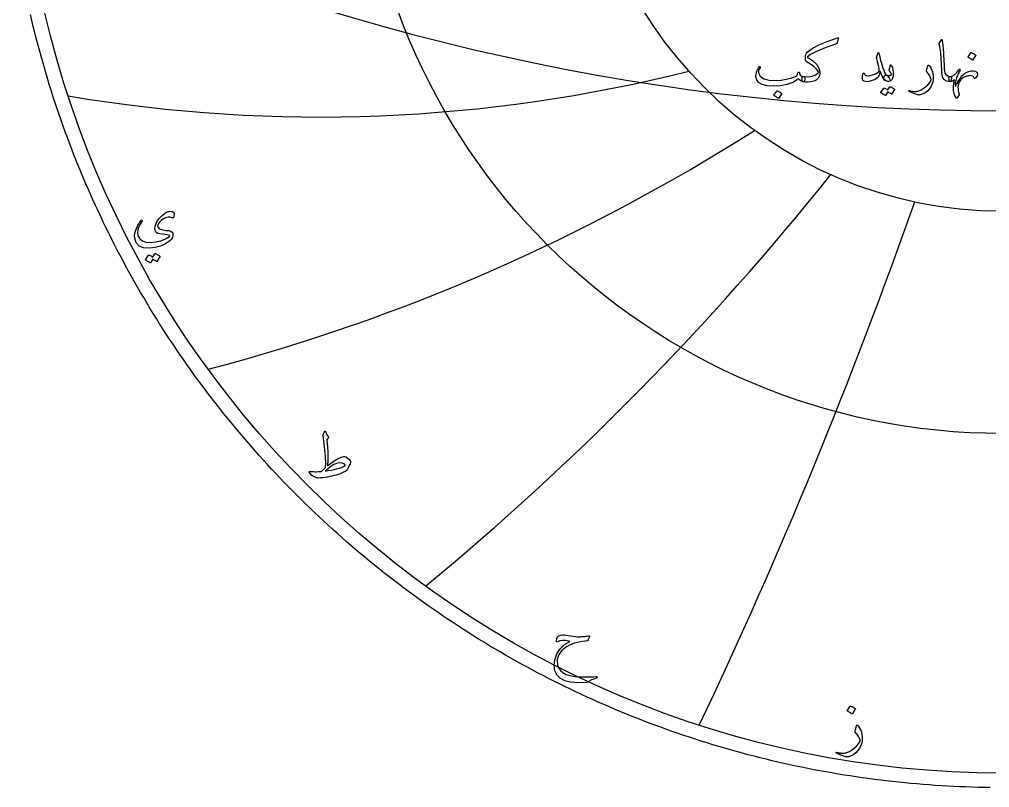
# Model space of a CAD drawing. Header units: millimetres. Extents: x -80 to 80, y -80 to 82.
# Drawn here: x -79.2 to -1, y -80.4 to -18.5 of the extents above; entities that cross this region are included whole.
import ezdxf

# ---------------------------------------------------------------- set-up
doc = ezdxf.new("R2010")
doc.units = ezdxf.units.MM
for name, color, linetype in [('CUT_OUTER', 1, 'Continuous'), ('ENGRAVE', 7, 'Continuous'), ('ENGRAVE_FINE', 8, 'Continuous'), ('TEXT', 5, 'Continuous')]:
    doc.layers.add(name, color=color, linetype=linetype)

msp = doc.modelspace()

# ---------------------------------------------------------------- linework, layer by layer
at = {"layer": 'CUT_OUTER'}
msp.add_lwpolyline([(-0.9863, -80.3639), (-1.4793, -80.3564), (-1.9724, -80.3458), (-2.4653, -80.3322), (-2.9582, -80.3155), (-3.4509, -80.2959), (-3.9436, -80.2732), (-4.436, -80.2475), (-4.9283, -80.2188), (-5.4205, -80.187), (-5.9124, -80.1522), (-6.4041, -80.1144), (-6.8955, -80.0736), (-7.3867, -80.0298), (-7.8776, -79.983), (-8.3683, -79.9332), (-8.8586, -79.8803), (-9.3485, -79.8244), (-9.8381, -79.7656), (-10.3274, -79.7037), (-10.8163, -79.6388), (-11.3047, -79.571), (-11.7927, -79.5001), (-12.2803, -79.4263), (-12.7674, -79.3494), (-13.2541, -79.2696), (-13.7402, -79.1868), (-14.2258, -79.101), (-14.7109, -79.0122), (-15.1954, -78.9204), (-15.6794, -78.8257), (-16.1628, -78.728), (-16.6455, -78.6274), (-17.1277, -78.5238), (-17.6092, -78.4172), (-18.09, -78.3077), (-18.5701, -78.1952), (-19.0496, -78.0798), (-19.5283, -77.9614), (-20.0063, -77.8401), (-20.4836, -77.7159), (-20.96, -77.5888), (-21.4357, -77.4587), (-21.9106, -77.3257), (-22.3846, -77.1898), (-22.8578, -77.051), (-23.3302, -76.9093), (-23.8016, -76.7647), (-24.2722, -76.6172), (-24.7419, -76.4668), (-25.2106, -76.3136), (-25.6784, -76.1575), (-26.1452, -75.9985), (-26.611, -75.8366), (-27.0758, -75.6719), (-27.5396, -75.5043), (-28.0024, -75.3339), (-28.4641, -75.1607), (-28.9248, -74.9846), (-29.3843, -74.8057), (-29.8428, -74.624), (-30.3001, -74.4395), (-30.7563, -74.2522), (-31.2113, -74.0621), (-31.6651, -73.8692), (-32.1178, -73.6735), (-32.5692, -73.475), (-33.0195, -73.2738), (-33.4684, -73.0698), (-33.9162, -72.8631), (-34.3626, -72.6536), (-34.8078, -72.4414), (-35.2516, -72.2265), (-35.6941, -72.0088), (-36.1353, -71.7884), (-36.5751, -71.5654), (-37.0135, -71.3396), (-37.4505, -71.1111), (-37.8862, -70.88), (-38.3204, -70.6462), (-38.7531, -70.4098), (-39.1844, -70.1706), (-39.6142, -69.9289), (-40.0426, -69.6845), (-40.4694, -69.4375), (-40.8947, -69.1879), (-41.3184, -68.9356), (-41.7406, -68.6808), (-42.1613, -68.4234), (-42.5803, -68.1634), (-42.9978, -67.9009), (-43.4136, -67.6358), (-43.8278, -67.3681), (-44.2403, -67.0979), (-44.6512, -66.8252), (-45.0604, -66.55), (-45.4679, -66.2722), (-45.8736, -65.992), (-46.2777, -65.7093), (-46.68, -65.4241), (-47.0806, -65.1364), (-47.4794, -64.8463), (-47.8764, -64.5538), (-48.2715, -64.2588), (-48.6649, -63.9614), (-49.0565, -63.6616), (-49.4462, -63.3594), (-49.834, -63.0548), (-50.22, -62.7479), (-50.604, -62.4385), (-50.9862, -62.1269), (-51.3664, -61.8128), (-51.7447, -61.4965), (-52.1211, -61.1778), (-52.4955, -60.8569), (-52.8679, -60.5336), (-53.2384, -60.2081), (-53.6068, -59.8803), (-53.9732, -59.5502), (-54.3376, -59.2179), (-54.6999, -58.8834), (-55.0602, -58.5467), (-55.4184, -58.2077), (-55.7745, -57.8666), (-56.1285, -57.5233), (-56.4804, -57.1778), (-56.8302, -56.8302), (-57.1778, -56.4804), (-57.5233, -56.1285), (-57.8666, -55.7745), (-58.2077, -55.4184), (-58.5467, -55.0602), (-58.8834, -54.6999), (-59.2179, -54.3376), (-59.5502, -53.9732), (-59.8803, -53.6068), (-60.2081, -53.2384), (-60.5336, -52.8679), (-60.8569, -52.4955), (-61.1778, -52.1211), (-61.4965, -51.7447), (-61.8128, -51.3664), (-62.1269, -50.9862), (-62.4385, -50.604), (-62.7479, -50.22), (-63.0548, -49.834), (-63.3594, -49.4462), (-63.6616, -49.0565), (-63.9614, -48.6649), (-64.2588, -48.2715), (-64.5538, -47.8764), (-64.8463, -47.4794), (-65.1364, -47.0806), (-65.4241, -46.68), (-65.7093, -46.2777), (-65.992, -45.8736), (-66.2722, -45.4679), (-66.55, -45.0604), (-66.8252, -44.6512), (-67.0979, -44.2403), (-67.3681, -43.8278), (-67.6358, -43.4136), (-67.9009, -42.9978), (-68.1634, -42.5803), (-68.4234, -42.1613), (-68.6808, -41.7406), (-68.9356, -41.3184), (-69.1879, -40.8947), (-69.4375, -40.4694), (-69.6845, -40.0426), (-69.9289, -39.6142), (-70.1706, -39.1844), (-70.4098, -38.7531), (-70.6462, -38.3204), (-70.88, -37.8862), (-71.1111, -37.4505), (-71.3396, -37.0135), (-71.5654, -36.5751), (-71.7884, -36.1353), (-72.0088, -35.6941), (-72.2265, -35.2516), (-72.4414, -34.8078), (-72.6536, -34.3626), (-72.8631, -33.9162), (-73.0698, -33.4684), (-73.2738, -33.0195), (-73.475, -32.5692), (-73.6735, -32.1178), (-73.8692, -31.6651), (-74.0621, -31.2113), (-74.2522, -30.7563), (-74.4395, -30.3001), (-74.624, -29.8428), (-74.8057, -29.3843), (-74.9846, -28.9248), (-75.1607, -28.4641), (-75.3339, -28.0024), (-75.5043, -27.5396), (-75.6719, -27.0758), (-75.8366, -26.611), (-75.9985, -26.1452), (-76.1575, -25.6784), (-76.3136, -25.2106), (-76.4668, -24.7419), (-76.6172, -24.2722), (-76.7647, -23.8016), (-76.9093, -23.3302), (-77.051, -22.8578), (-77.1898, -22.3846), (-77.3257, -21.9106), (-77.4587, -21.4357), (-77.5888, -20.96), (-77.7159, -20.4836), (-77.8401, -20.0063), (-77.9614, -19.5283), (-78.0798, -19.0496), (-78.1952, -18.5701), (-78.3077, -18.09)], dxfattribs=at)
at = {"layer": 'ENGRAVE'}
for radius in [79.2, 51.8435, 33.9362]:
    msp.add_circle((0, 0), radius, dxfattribs=at)
for centre, radius, start, end in [((-55.0339, 95.3215), 121.6662, 260.427646, 284.158999), ((-103.4481, 103.4481), 155.212, 284.726576, 302.525091), ((-189.6218, 109.4782), 225.0103, 309.506656, 321.372332), ((-422.4244, 113.1883), 440.3882, 334.653517, 340.586355)]:
    msp.add_arc(centre, radius, start, end, dxfattribs=at)
at = {"layer": 'ENGRAVE_FINE'}
msp.add_arc((0, 160.5223), 186.3705, 245.003172, 294.996828, dxfattribs=at)
at = {"layer": 'TEXT'}
for points in [[(-16.0305, -23.0777), (-15.669, -23.0994), (-15.3479, -23.052), (-15.0671, -22.9355), (-14.8268, -22.7499), (-14.8209, -22.7425), (-14.8174, -22.7346), (-14.8163, -22.7262), (-14.8174, -22.7171), (-14.9875, -22.4925), (-15.2074, -22.2827), (-15.477, -22.0874), (-15.7964, -21.9068), (-15.8315, -21.8728), (-15.8572, -21.8131), (-15.8736, -21.7276), (-15.8807, -21.6164), (-15.8772, -21.4539), (-15.8526, -21.3178), (-15.8069, -21.208), (-15.7401, -21.1246), (-15.337, -20.828), (-14.7975, -20.5379), (-14.1216, -20.2542), (-13.3092, -19.977), (-13.3001, -19.9729), (-13.2917, -19.97), (-13.2838, -19.9682), (-13.2764, -19.9676), (-13.2697, -19.9676), (-13.2636, -19.9676), (-13.258, -19.9676), (-13.253, -19.9676), (-13.2407, -19.9694), (-13.2319, -19.9747), (-13.2267, -19.9835), (-13.2249, -19.9958), (-13.2251, -19.9982), (-13.2255, -20.001), (-13.2262, -20.0041), (-13.2273, -20.0075), (-13.2286, -20.0114), (-13.2302, -20.0162), (-13.2321, -20.022), (-13.2343, -20.0285), (-13.3233, -20.3611), (-13.3344, -20.3907), (-13.349, -20.4138), (-13.3672, -20.4305), (-13.3888, -20.4407), (-14.2902, -20.7765), (-14.9802, -21.0625), (-15.4588, -21.2987), (-15.7261, -21.4852), (-15.7325, -21.4943), (-15.7331, -21.5028), (-15.7279, -21.5107), (-15.7167, -21.518), (-15.2841, -21.8128), (-14.9743, -22.107), (-14.7876, -22.4006), (-14.7237, -22.6937), (-14.7322, -22.8506), (-14.7577, -22.9887), (-14.8002, -23.1082), (-14.8596, -23.2089), (-14.9357, -23.2979), (-15.0188, -23.3681), (-15.109, -23.4197), (-15.2062, -23.4524), (-15.4445, -23.5013), (-15.6675, -23.5262), (-15.8754, -23.5271), (-16.068, -23.504), (-16.0955, -23.4914), (-16.1172, -23.4677), (-16.133, -23.4328), (-16.143, -23.3869), (-16.1491, -23.3342), (-16.1535, -23.2885), (-16.1561, -23.2499), (-16.157, -23.2183), (-16.1541, -23.1735), (-16.1453, -23.1375), (-16.1307, -23.1102), (-16.1102, -23.0918), (-16.0947, -23.0821), (-16.0762, -23.0766), (-16.0548, -23.0751), (-16.0305, -23.0777)], [(-4.9298, -20.1269), (-4.9207, -20.1128), (-4.9122, -20.1035), (-4.9043, -20.0988), (-4.897, -20.0988), (-4.8859, -20.1049), (-4.8759, -20.1234), (-4.8671, -20.1541), (-4.8595, -20.1972), (-4.8209, -20.547), (-4.7893, -20.8705), (-4.7647, -21.1676), (-4.7471, -21.4384), (-4.7358, -21.6699), (-4.7254, -21.8775), (-4.7159, -22.061), (-4.7073, -22.2206), (-4.6998, -22.3561), (-4.6938, -22.4677), (-4.6893, -22.5552), (-4.6862, -22.6187), (-4.6446, -22.809), (-4.5527, -22.9489), (-4.4104, -23.0385), (-4.2178, -23.0777), (-4.1643, -23.0918), (-4.13, -23.1246), (-4.1151, -23.1761), (-4.1195, -23.2464), (-4.1414, -23.357), (-4.1651, -23.4361), (-4.1906, -23.4835), (-4.2178, -23.4993), (-4.4889, -23.4636), (-4.6886, -23.3564), (-4.8168, -23.1779), (-4.8736, -22.9279), (-4.8825, -22.8083), (-4.8905, -22.6884), (-4.8977, -22.5682), (-4.904, -22.4478), (-4.9097, -22.327), (-4.9151, -22.206), (-4.9203, -22.0846), (-4.9251, -21.963), (-4.9339, -21.731), (-4.9462, -21.5221), (-4.962, -21.3364), (-4.9813, -21.1737), (-5.0041, -21.0176), (-5.0305, -20.8511), (-5.0603, -20.6745), (-5.0937, -20.4876), (-5.0981, -20.4539), (-5.0972, -20.4232), (-5.0911, -20.3953), (-5.0797, -20.3705)], [(-9.9462, -21.2791), (-9.9193, -21.4019), (-9.89, -21.5268), (-9.8584, -21.6537), (-9.8244, -21.7826), (-9.7881, -21.9142), (-9.7495, -22.049), (-9.7085, -22.1871), (-9.6652, -22.3283), (-9.5776, -22.5824), (-9.4977, -22.7733), (-9.4254, -22.9009), (-9.3607, -22.9653), (-9.3042, -23.0037), (-9.2471, -23.0578), (-9.1895, -23.1278), (-9.1312, -23.2136), (-9.0762, -23.3198), (-9.0609, -23.3998), (-9.0855, -23.4533), (-9.1499, -23.4806), (-9.3581, -23.4595), (-9.5422, -23.3213), (-9.7023, -23.066), (-9.8385, -22.6937), (-9.8414, -22.6875), (-9.8455, -22.6831), (-9.8508, -22.6805), (-9.8572, -22.6796), (-9.8619, -22.6805), (-9.8666, -22.6831), (-9.8713, -22.6875), (-9.8759, -22.6937), (-9.8891, -22.754), (-9.9052, -22.8178), (-9.9242, -22.8851), (-9.9462, -22.956), (-9.9702, -23.023), (-9.9954, -23.0789), (-10.0217, -23.1237), (-10.0492, -23.1574), (-10.1482, -23.2437), (-10.2717, -23.3201), (-10.4199, -23.3866), (-10.5926, -23.4431), (-10.7682, -23.4849), (-10.9204, -23.5028), (-11.0493, -23.4967), (-11.1546, -23.4665), (-11.2448, -23.391), (-11.2858, -23.2581), (-11.2776, -23.0678), (-11.2202, -22.8201), (-11.2147, -22.8119), (-11.2073, -22.8061), (-11.1983, -22.8026), (-11.1874, -22.8014), (-11.1745, -22.8029), (-11.164, -22.8072), (-11.1558, -22.8146), (-11.15, -22.8248), (-11.1277, -22.8766), (-11.1031, -22.9197), (-11.0762, -22.9539), (-11.0469, -22.9794), (-10.9556, -23.0133), (-10.8315, -23.0215), (-10.6745, -23.004), (-10.4848, -22.9606), (-10.2826, -22.8957), (-10.1254, -22.8225), (-10.0132, -22.7411), (-9.9462, -22.6515), (-9.9351, -22.5608), (-9.9532, -22.4056), (-10.0007, -22.186), (-10.0773, -21.9021), (-10.1142, -21.7525), (-10.1359, -21.6316), (-10.1423, -21.5394), (-10.1336, -21.4759), (-10.0446, -21.2229), (-10.0349, -21.1963), (-10.0247, -21.1773), (-10.0138, -21.1658), (-10.0024, -21.162), (-9.9884, -21.1694), (-9.9743, -21.1913), (-9.9603, -21.2279), (-9.9462, -21.2791)], [(-2.5457, -21.1667), (-2.5398, -21.1609), (-2.5316, -21.1574), (-2.5211, -21.1562), (-2.5082, -21.1574), (-2.4172, -21.1942), (-2.3314, -21.2393), (-2.2509, -21.2926), (-2.1757, -21.3541), (-2.1683, -21.3634), (-2.1651, -21.3728), (-2.166, -21.3822), (-2.171, -21.3915), (-2.3911, -21.7475), (-2.3993, -21.756), (-2.4099, -21.7581), (-2.4227, -21.7537), (-2.438, -21.7428), (-2.4511, -21.7335), (-2.4719, -21.7194), (-2.5003, -21.7007), (-2.5363, -21.6773), (-2.5805, -21.6492), (-2.6335, -21.6164), (-2.6953, -21.5789), (-2.7658, -21.5367), (-2.7752, -21.5297), (-2.7799, -21.5227), (-2.7799, -21.5157), (-2.7752, -21.5086)], [(-19.6043, -22.3096), (-19.5877, -22.2914), (-19.5704, -22.2838), (-19.5525, -22.2868), (-19.5341, -22.3002), (-19.52, -22.3178), (-19.5153, -22.3377), (-19.52, -22.3599), (-19.5341, -22.3845), (-19.6055, -22.4952), (-19.6512, -22.5976), (-19.6711, -22.6919), (-19.6652, -22.778), (-19.5186, -23.0608), (-19.2331, -23.2581), (-18.809, -23.3699), (-18.246, -23.3962), (-17.8283, -23.3655), (-17.4275, -23.3014), (-17.0437, -23.2039), (-16.6769, -23.0731), (-16.6122, -23.0347), (-16.5587, -22.9759), (-16.5162, -22.8965), (-16.4849, -22.7967), (-16.4743, -22.7683), (-16.4568, -22.7487), (-16.4322, -22.7379), (-16.4006, -22.7358), (-16.378, -22.7455), (-16.3619, -22.7651), (-16.3523, -22.7947), (-16.3491, -22.8342), (-16.3271, -22.932), (-16.2659, -23.0051), (-16.1655, -23.0537), (-16.0259, -23.0777), (-15.9755, -23.0889), (-15.9416, -23.1176), (-15.924, -23.1638), (-15.9228, -23.2276), (-15.9398, -23.3465), (-15.9626, -23.4314), (-15.9913, -23.4823), (-16.0259, -23.4993), (-16.1286, -23.4858), (-16.2261, -23.4454), (-16.3183, -23.3781), (-16.4053, -23.2838), (-16.4126, -23.28), (-16.4252, -23.2827), (-16.443, -23.2917), (-16.4661, -23.3072), (-16.9029, -23.5532), (-17.3795, -23.7288), (-17.8959, -23.8342), (-18.4521, -23.8693), (-18.9662, -23.8342), (-19.3655, -23.7288), (-19.65, -23.5532), (-19.8198, -23.3072), (-19.8584, -23.17), (-19.8713, -23.0297), (-19.8584, -22.8866), (-19.8198, -22.7405), (-19.7677, -22.6047), (-19.7144, -22.4876), (-19.66, -22.3892), (-19.6043, -22.3096)], [(-9.0001, -22.792), (-9.0276, -22.7461), (-9.0539, -22.7065), (-9.0791, -22.6735), (-9.1031, -22.6468), (-9.1204, -22.624), (-9.13, -22.5976), (-9.1321, -22.5678), (-9.1265, -22.5344), (-9.0282, -22.1784), (-9.0144, -22.1474), (-8.9965, -22.1386), (-8.9746, -22.1521), (-8.9485, -22.1878), (-8.9093, -22.2636), (-8.8759, -22.3553), (-8.8484, -22.4627), (-8.8268, -22.5859), (-8.8142, -22.7042), (-8.8092, -22.8201), (-8.8118, -22.9337), (-8.8221, -23.045), (-8.8388, -23.1418), (-8.8607, -23.2265), (-8.8879, -23.2988), (-8.9204, -23.3588), (-8.9605, -23.4033), (-9.0153, -23.4384), (-9.0847, -23.4642), (-9.1687, -23.4806), (-9.2547, -23.4838), (-9.335, -23.47), (-9.4093, -23.4393), (-9.4778, -23.3916), (-9.5308, -23.331), (-9.5586, -23.2616), (-9.5612, -23.1834), (-9.5387, -23.0965), (-9.5027, -23.0253), (-9.4602, -22.9805), (-9.4114, -22.9621), (-9.356, -22.97), (-9.2284, -23.0007), (-9.1172, -23.004), (-9.0223, -22.9797), (-8.9439, -22.9279), (-8.9421, -22.9141), (-8.9509, -22.8869), (-8.9702, -22.8462), (-9.0001, -22.792)], [(-6.0071, -22.1925), (-6.0044, -22.184), (-6.0012, -22.1773), (-5.9974, -22.1723), (-5.993, -22.1691), (-5.9798, -22.1679), (-5.9637, -22.1738), (-5.9447, -22.1866), (-5.9228, -22.2065), (-5.8373, -22.3081), (-5.7635, -22.4255), (-5.7014, -22.5587), (-5.6511, -22.7077), (-5.6119, -22.8681), (-5.5879, -23.0262), (-5.5791, -23.182), (-5.5855, -23.3354), (-5.6271, -23.5373), (-5.6956, -23.7311), (-5.791, -23.9167), (-5.9134, -24.0941), (-6.0598, -24.2549), (-6.2272, -24.3857), (-6.4157, -24.4867), (-6.6253, -24.5578), (-6.6815, -24.5698), (-6.7377, -24.5731), (-6.794, -24.5675), (-6.8502, -24.5532), (-6.9797, -24.5079), (-7.0967, -24.4659), (-7.201, -24.4271), (-7.2928, -24.3916), (-7.3717, -24.3592), (-7.4374, -24.3301), (-7.4899, -24.3042), (-7.5293, -24.2815), (-7.5375, -24.2745), (-7.5434, -24.2674), (-7.5469, -24.2604), (-7.5481, -24.2534), (-7.5472, -24.2443), (-7.5445, -24.2358), (-7.5402, -24.2279), (-7.534, -24.2206), (-7.5261, -24.215), (-7.5164, -24.2124), (-7.505, -24.2127), (-7.4919, -24.2159), (-7.4116, -24.2374), (-7.3349, -24.2551), (-7.2618, -24.2691), (-7.1921, -24.2792), (-7.1253, -24.2854), (-7.0609, -24.2879), (-6.9989, -24.2866), (-6.9392, -24.2815), (-6.8796, -24.272), (-6.818, -24.2575), (-6.7543, -24.238), (-6.6886, -24.2136), (-6.6208, -24.1839), (-6.551, -24.1486), (-6.4791, -24.1078), (-6.4052, -24.0614), (-6.1976, -23.9121), (-6.0199, -23.7499), (-5.8721, -23.5748), (-5.7541, -23.3869), (-5.7465, -23.3717), (-5.7424, -23.3541), (-5.7418, -23.3342), (-5.7448, -23.3119), (-5.7939, -23.1805), (-5.8712, -23.0344), (-5.9766, -22.8737), (-6.1101, -22.6983), (-6.116, -22.6872), (-6.1195, -22.6773), (-6.1206, -22.6685), (-6.1195, -22.6609)], [(-3.4684, -23.4618), (-3.5199, -23.5725), (-3.5574, -23.689), (-3.5808, -23.8114), (-3.5902, -23.9396), (-3.5861, -24.0731), (-3.5691, -24.2112), (-3.5392, -24.3541), (-3.4965, -24.5016), (-3.4912, -24.5212), (-3.4895, -24.5379), (-3.4912, -24.5517), (-3.4965, -24.5625), (-3.6651, -24.8014), (-3.6806, -24.8187), (-3.6944, -24.8283), (-3.7064, -24.8304), (-3.7167, -24.8248), (-3.8771, -24.5499), (-3.9555, -24.2124), (-3.952, -23.8122), (-3.8665, -23.3494), (-3.9482, -23.415), (-4.034, -23.4618), (-4.1239, -23.4899), (-4.2178, -23.4993), (-4.238, -23.4931), (-4.2565, -23.4747), (-4.2732, -23.444), (-4.2881, -23.4009), (-4.2966, -23.375), (-4.3033, -23.3488), (-4.3083, -23.3223), (-4.3115, -23.2955), (-4.3138, -23.2688), (-4.3162, -23.2423), (-4.3185, -23.2161), (-4.3209, -23.1902), (-4.3179, -23.1427), (-4.2998, -23.1082), (-4.2664, -23.0865), (-4.2178, -23.0777), (-4.0267, -23.035), (-3.8466, -22.9302), (-3.6777, -22.7633), (-3.5199, -22.5344), (-3.4986, -22.5054), (-3.4766, -22.4887), (-3.4541, -22.4844), (-3.4309, -22.4923), (-3.414, -22.5072), (-3.4052, -22.5239), (-3.4046, -22.5423), (-3.4122, -22.5625), (-3.4536, -22.6357), (-3.4936, -22.7101), (-3.5321, -22.7856), (-3.5691, -22.8623), (-3.6047, -22.9402), (-3.6388, -23.0192), (-3.6714, -23.0994), (-3.7026, -23.1808), (-3.7717, -23.4024), (-3.8103, -23.5941), (-3.8185, -23.756), (-3.7963, -23.888), (-3.7942, -23.8921), (-3.7928, -23.8951), (-3.7919, -23.8968), (-3.7916, -23.8974), (-3.7913, -23.8968), (-3.7904, -23.8951), (-3.789, -23.8921), (-3.7869, -23.888), (-3.7584, -23.8209), (-3.7289, -23.7551), (-3.6986, -23.6909), (-3.6675, -23.6281), (-3.6351, -23.5665), (-3.6013, -23.5057), (-3.566, -23.4459), (-3.5293, -23.3869), (-3.5027, -23.3459), (-3.4789, -23.3213), (-3.4582, -23.3131), (-3.4403, -23.3213), (-3.4315, -23.3389), (-3.4333, -23.3681), (-3.4456, -23.4091), (-3.4684, -23.4618)], [(-2.2881, -23.2089), (-2.3487, -23.114), (-2.4274, -23.0496), (-2.5243, -23.0157), (-2.6394, -23.0122), (-2.7046, -23.0205), (-2.7693, -23.0315), (-2.8334, -23.0451), (-2.897, -23.0613), (-2.9599, -23.0808), (-3.0223, -23.1041), (-3.084, -23.1312), (-3.1452, -23.162), (-3.25, -23.2323), (-3.349, -23.3307), (-3.4421, -23.4571), (-3.5293, -23.6117), (-3.5542, -23.6465), (-3.5773, -23.6667), (-3.5987, -23.6723), (-3.6183, -23.6632), (-3.6347, -23.6451), (-3.6417, -23.6234), (-3.6394, -23.5982), (-3.6277, -23.5695), (-3.6098, -23.5318), (-3.5937, -23.4981), (-3.5794, -23.4685), (-3.5668, -23.4431), (-3.5556, -23.4214), (-3.5457, -23.4033), (-3.5369, -23.3886), (-3.5293, -23.3775), (-3.4605, -23.2739), (-3.39, -23.1784), (-3.3176, -23.0912), (-3.2436, -23.0122), (-3.1678, -22.941), (-3.0902, -22.8775), (-3.0109, -22.8216), (-2.9298, -22.7733), (-2.7216, -22.6787), (-2.5281, -22.6293), (-2.3493, -22.6249), (-2.185, -22.6656), (-2.1151, -22.701), (-2.0644, -22.7464), (-2.0331, -22.8017), (-2.0211, -22.867), (-2.0281, -22.956), (-2.0539, -23.0403), (-2.0984, -23.1199), (-2.1616, -23.1948), (-2.2029, -23.2273), (-2.2377, -23.2405), (-2.2661, -23.2344), (-2.2881, -23.2089)], [(-9.0844, -23.9162), (-9.0785, -23.9103), (-9.0703, -23.9068), (-9.0598, -23.9056), (-9.0469, -23.9068), (-9.0008, -23.9241), (-8.9561, -23.9431), (-8.913, -23.9639), (-8.8713, -23.9864), (-8.8307, -24.011), (-8.791, -24.0379), (-8.7523, -24.0672), (-8.7143, -24.0988), (-8.707, -24.1085), (-8.7038, -24.1187), (-8.7047, -24.1296), (-8.7097, -24.141), (-8.9345, -24.497), (-8.9406, -24.5016), (-8.9497, -24.5016), (-8.9617, -24.497), (-8.9766, -24.4876), (-8.9869, -24.4789), (-9.0036, -24.4671), (-9.0267, -24.452), (-9.0563, -24.4337), (-9.0926, -24.4119), (-9.1359, -24.3863), (-9.1862, -24.3569), (-9.2436, -24.3236), (-9.4216, -24.6), (-9.4298, -24.6085), (-9.4403, -24.6105), (-9.4532, -24.6061), (-9.4684, -24.5953), (-9.4816, -24.5859), (-9.5024, -24.5719), (-9.5308, -24.5532), (-9.5668, -24.5297), (-9.611, -24.5016), (-9.664, -24.4688), (-9.7258, -24.4314), (-9.7963, -24.3892), (-9.8036, -24.3822), (-9.8069, -24.3752), (-9.806, -24.3681), (-9.801, -24.3611), (-9.5715, -24.0192), (-9.5656, -24.0133), (-9.5574, -24.0098), (-9.5469, -24.0087), (-9.534, -24.0098), (-9.4948, -24.0226), (-9.4567, -24.0373), (-9.4199, -24.0542), (-9.3841, -24.0731), (-9.3496, -24.0937), (-9.3162, -24.1158), (-9.284, -24.1394), (-9.253, -24.1644)], [(-18.1851, -24.2534), (-18.1793, -24.2475), (-18.1711, -24.244), (-18.1605, -24.2429), (-18.1477, -24.244), (-18.0566, -24.2809), (-17.9708, -24.326), (-17.8903, -24.3793), (-17.8151, -24.4407), (-17.8078, -24.4501), (-17.8046, -24.4595), (-17.8054, -24.4688), (-17.8104, -24.4782), (-18.0306, -24.8342), (-18.0388, -24.8427), (-18.0493, -24.8447), (-18.0622, -24.8403), (-18.0774, -24.8295), (-18.0906, -24.8201), (-18.1114, -24.8061), (-18.1398, -24.7874), (-18.1758, -24.7639), (-18.22, -24.7358), (-18.273, -24.703), (-18.3347, -24.6656), (-18.4053, -24.6234), (-18.4146, -24.6164), (-18.4193, -24.6094), (-18.4193, -24.6023), (-18.4146, -24.5953)], [(-66.8813, -34.4805), (-67.0431, -34.4265), (-67.2235, -34.4243), (-67.4228, -34.474), (-67.6407, -34.5755), (-67.779, -34.6723), (-67.8943, -34.7878), (-67.9864, -34.9221), (-68.0554, -35.0751), (-68.0623, -35.1057), (-68.0629, -35.1375), (-68.0573, -35.1706), (-68.0454, -35.205), (-67.9661, -35.3118), (-67.8331, -35.3923), (-67.6463, -35.4467), (-67.4059, -35.4748), (-67.1686, -35.5001), (-66.9962, -35.546), (-66.8888, -35.6125), (-66.8463, -35.6996), (-66.8416, -35.882), (-66.8776, -36.0443), (-66.9541, -36.1867), (-67.0712, -36.3091), (-67.4431, -36.563), (-67.8393, -36.75), (-68.2599, -36.8703), (-68.7049, -36.9237), (-69.1908, -36.8899), (-69.5542, -36.7438), (-69.7953, -36.4852), (-69.914, -36.1143), (-69.9208, -35.9107), (-69.8915, -35.6896), (-69.8259, -35.451), (-69.7241, -35.195), (-69.6887, -35.1238), (-69.6523, -35.0551), (-69.615, -34.9889), (-69.5767, -34.9252), (-69.5372, -34.8637), (-69.4962, -34.804), (-69.4535, -34.7463), (-69.4093, -34.6904), (-69.3856, -34.6673), (-69.3644, -34.6579), (-69.3456, -34.6623), (-69.3294, -34.6804), (-69.3204, -34.7029), (-69.3182, -34.7254), (-69.3229, -34.7478), (-69.3344, -34.7703), (-69.5399, -35.1013), (-69.6617, -35.3998), (-69.6997, -35.6659), (-69.6542, -35.8994), (-69.5074, -36.1455), (-69.2919, -36.3191), (-69.0078, -36.4203), (-68.6549, -36.449), (-68.2028, -36.4131), (-67.7956, -36.3204), (-67.4334, -36.1708), (-67.1161, -35.9644), (-67.0971, -35.9469), (-67.0899, -35.9294), (-67.0946, -35.9119), (-67.1111, -35.8945), (-67.1783, -35.862), (-67.2947, -35.8345), (-67.4605, -35.812), (-67.6757, -35.7945), (-67.8946, -35.7677), (-68.0616, -35.7171), (-68.1769, -35.6428), (-68.2403, -35.5447), (-68.2696, -35.4295), (-68.2777, -35.3087), (-68.2646, -35.1822), (-68.2303, -35.0501), (-68.1188, -34.7906), (-67.9642, -34.5517), (-67.7666, -34.3335), (-67.5258, -34.1358), (-67.4618, -34.089), (-67.3997, -34.0484), (-67.3394, -34.014), (-67.281, -33.9859), (-67.2248, -33.9638), (-67.1711, -33.9472), (-67.1199, -33.9363), (-67.0712, -33.931), (-66.8807, -33.9488), (-66.7639, -34.0321), (-66.7208, -34.1811), (-66.7514, -34.3956), (-66.7745, -34.4534), (-66.8039, -34.4868), (-66.8395, -34.4958), (-66.8813, -34.4805)], [(-68.2802, -37.3633), (-68.274, -37.3571), (-68.2652, -37.3533), (-68.254, -37.3521), (-68.2403, -37.3533), (-68.1911, -37.3717), (-68.1435, -37.392), (-68.0974, -37.4142), (-68.0529, -37.4383), (-68.0097, -37.4645), (-67.9673, -37.4932), (-67.926, -37.5244), (-67.8855, -37.5582), (-67.8777, -37.5685), (-67.8743, -37.5794), (-67.8752, -37.5909), (-67.8805, -37.6031), (-68.1203, -37.9828), (-68.1269, -37.9878), (-68.1366, -37.9878), (-68.1494, -37.9828), (-68.1653, -37.9728), (-68.1762, -37.9636), (-68.194, -37.951), (-68.2187, -37.9349), (-68.2502, -37.9154), (-68.289, -37.8921), (-68.3352, -37.8648), (-68.3889, -37.8334), (-68.4501, -37.798), (-68.6399, -38.0927), (-68.6487, -38.1018), (-68.6599, -38.104), (-68.6737, -38.0993), (-68.6899, -38.0878), (-68.704, -38.0778), (-68.7261, -38.0628), (-68.7564, -38.0428), (-68.7948, -38.0178), (-68.842, -37.9878), (-68.8985, -37.9529), (-68.9644, -37.9129), (-69.0396, -37.8679), (-69.0474, -37.8604), (-69.0509, -37.8529), (-69.0499, -37.8454), (-69.0446, -37.8379), (-68.7998, -37.4732), (-68.7936, -37.467), (-68.7848, -37.4632), (-68.7736, -37.462), (-68.7599, -37.4632), (-68.718, -37.4768), (-68.6774, -37.4926), (-68.6381, -37.5105), (-68.6, -37.5307), (-68.5631, -37.5527), (-68.5275, -37.5763), (-68.4932, -37.6014), (-68.4601, -37.6281)], [(-54.735, -51.9314), (-54.7113, -51.877), (-54.6901, -51.829), (-54.6713, -51.7871), (-54.6551, -51.7515), (-54.6417, -51.7225), (-54.6313, -51.7003), (-54.6242, -51.685), (-54.6201, -51.6766), (-54.6117, -51.6656), (-54.6014, -51.6578), (-54.5892, -51.6532), (-54.5751, -51.6516), (-54.5636, -51.6535), (-54.5539, -51.6591), (-54.5461, -51.6685), (-54.5402, -51.6816), (-54.5139, -51.7453), (-54.4902, -51.8015), (-54.469, -51.8502), (-54.4502, -51.8914), (-54.4395, -51.9095), (-54.4271, -51.9289), (-54.4132, -51.9495), (-54.3978, -51.9713), (-54.3804, -51.9945), (-54.3609, -52.0188), (-54.3392, -52.0444), (-54.3153, -52.0713), (-54.3004, -52.0984), (-54.2954, -52.125), (-54.3004, -52.1509), (-54.3153, -52.1762), (-54.4103, -52.3011), (-54.4231, -52.3214), (-54.4315, -52.3423), (-54.4356, -52.3639), (-54.4353, -52.386), (-54.3865, -52.9359), (-54.3553, -53.3815), (-54.3416, -53.7228), (-54.3453, -53.9598), (-54.3505, -54.0483), (-54.3559, -54.1291), (-54.3617, -54.202), (-54.3678, -54.2671), (-54.3742, -54.3247), (-54.3809, -54.3751), (-54.3879, -54.4184), (-54.3953, -54.4544), (-54.2459, -54.3401), (-54.1074, -54.2371), (-53.9798, -54.1453), (-53.8632, -54.0647), (-53.7578, -53.9951), (-53.664, -53.9361), (-53.5817, -53.8877), (-53.511, -53.8499), (-53.3851, -53.7937), (-53.2674, -53.75), (-53.1578, -53.7187), (-53.0563, -53.7), (-53.0026, -53.6984), (-52.9464, -53.7088), (-52.8877, -53.7309), (-52.8265, -53.765), (-52.7053, -53.8508), (-52.6167, -53.9336), (-52.5605, -54.0132), (-52.5367, -54.0897), (-52.5383, -54.175), (-52.558, -54.2708), (-52.5957, -54.3773), (-52.6516, -54.4944), (-52.7141, -54.6096), (-52.7715, -54.7055), (-52.824, -54.782), (-52.8715, -54.8391), (-52.9689, -54.9113), (-53.1363, -54.9928), (-53.3736, -55.0836), (-53.6808, -55.1839), (-53.8521, -55.2335), (-54.0262, -55.2775), (-54.2031, -55.3159), (-54.3828, -55.3487), (-54.5647, -55.3762), (-54.7481, -55.3987), (-54.9331, -55.4162), (-55.1197, -55.4287), (-55.1879, -55.4149), (-55.2527, -55.3987), (-55.3141, -55.38), (-55.372, -55.3587), (-55.4271, -55.335), (-55.4801, -55.3088), (-55.5308, -55.28), (-55.5794, -55.2488), (-55.6646, -55.1864), (-55.7355, -55.1239), (-55.792, -55.0615), (-55.8342, -54.999), (-55.8573, -54.9472), (-55.8616, -54.9116), (-55.8473, -54.8922), (-55.8142, -54.8891), (-55.7207, -54.9002), (-55.62, -54.9084), (-55.5121, -54.9139), (-55.397, -54.9166), (-55.2748, -54.9164), (-55.1453, -54.9134), (-55.0087, -54.9077), (-54.8649, -54.8991), (-54.5352, -54.5743), (-54.5291, -54.4438), (-54.5258, -54.312), (-54.5253, -54.179), (-54.5277, -54.0447), (-54.5325, -53.9089), (-54.5395, -53.7712), (-54.5488, -53.6316), (-54.5602, -53.4902), (-54.573, -53.3501), (-54.5864, -53.2148), (-54.6004, -53.0841), (-54.6151, -52.9581), (-54.6298, -52.8365), (-54.6438, -52.7189), (-54.6573, -52.6054), (-54.6701, -52.4959), (-54.6821, -52.3946), (-54.6932, -52.3055), (-54.7033, -52.2285), (-54.7125, -52.1637), (-54.7208, -52.1108), (-54.7281, -52.0694), (-54.7345, -52.0396), (-54.74, -52.0213), (-54.7434, -52.0007), (-54.7438, -51.9788), (-54.741, -51.9557), (-54.735, -51.9314)], [(-53.6658, -54.2696), (-53.8591, -54.3498), (-54.0743, -54.4757), (-54.3113, -54.6471), (-54.5701, -54.8641), (-54.3192, -54.833), (-54.0811, -54.7948), (-53.8559, -54.7494), (-53.6434, -54.6967), (-53.444, -54.6376), (-53.258, -54.5725), (-53.0855, -54.5014), (-52.9264, -54.4244), (-53.0345, -54.2911), (-53.1937, -54.2209), (-53.4042, -54.2137), (-53.6658, -54.2696)], [(-33.2784, -68.2276), (-33.3984, -68.4974), (-33.4093, -68.5152), (-33.4221, -68.5286), (-33.4368, -68.5377), (-33.4533, -68.5423), (-34.0076, -68.6298), (-34.4713, -68.7372), (-34.8444, -68.8646), (-35.127, -69.012), (-35.5233, -69.3352), (-35.7778, -69.6902), (-35.8905, -70.0771), (-35.8614, -70.4958), (-35.7734, -70.7225), (-35.6241, -70.923), (-35.4137, -71.0972), (-35.142, -71.2452), (-34.9512, -71.3114), (-34.7136, -71.3652), (-34.4291, -71.4064), (-34.0978, -71.4351), (-33.9217, -71.4435), (-33.7481, -71.4488), (-33.577, -71.451), (-33.4083, -71.4501), (-33.2428, -71.4463), (-33.0811, -71.4401), (-32.9231, -71.4314), (-32.7688, -71.4201), (-32.7326, -71.4176), (-32.7039, -71.4201), (-32.6827, -71.4276), (-32.6689, -71.4401), (-32.6614, -71.4554), (-32.6589, -71.4713), (-32.6614, -71.4879), (-32.6689, -71.505), (-32.6744, -71.5143), (-32.6808, -71.5219), (-32.6881, -71.528), (-32.6964, -71.5325), (-32.7053, -71.5364), (-32.7145, -71.5406), (-32.724, -71.5452), (-32.7339, -71.55), (-32.8778, -71.5959), (-33.0049, -71.6437), (-33.1151, -71.6933), (-33.2085, -71.7449), (-33.2683, -71.782), (-33.3228, -71.8136), (-33.372, -71.8395), (-33.4158, -71.8598), (-33.4538, -71.8754), (-33.4852, -71.8873), (-33.51, -71.8954), (-33.5283, -71.8997), (-34.2115, -71.925), (-34.7923, -71.876), (-35.2707, -71.7527), (-35.6466, -71.555), (-35.9183, -71.284), (-36.0788, -70.9455), (-36.1281, -70.5395), (-36.0663, -70.0662), (-35.9027, -69.5893), (-35.6466, -69.1831), (-35.2981, -68.8474), (-34.8572, -68.5823), (-35.1695, -68.5227), (-35.4418, -68.5086), (-35.6741, -68.5402), (-35.8664, -68.6173), (-35.8833, -68.6235), (-35.8989, -68.6273), (-35.9133, -68.6285), (-35.9264, -68.6273), (-35.9373, -68.6232), (-35.9451, -68.616), (-35.9498, -68.6057), (-35.9514, -68.5923), (-35.9445, -68.5302), (-35.9339, -68.4686), (-35.9195, -68.4078), (-35.9014, -68.3475), (-35.8377, -68.2304), (-35.7365, -68.1439), (-35.5979, -68.088), (-35.4218, -68.0627), (-35.3103, -68.0637), (-35.1707, -68.0765), (-35.003, -68.1011), (-34.8073, -68.1377), (-34.6052, -68.1742), (-34.4188, -68.1989), (-34.248, -68.2117), (-34.0928, -68.2126), (-34.0182, -68.2093), (-33.9392, -68.2045), (-33.8558, -68.1981), (-33.7681, -68.1901), (-33.676, -68.1803), (-33.5795, -68.1683), (-33.4786, -68.154), (-33.3734, -68.1377), (-33.3131, -68.1358), (-33.2772, -68.1501), (-33.2656, -68.1807), (-33.2784, -68.2276)], [(-12.2635, -73.8035), (-12.2573, -73.7973), (-12.2485, -73.7935), (-12.2373, -73.7923), (-12.2236, -73.7935), (-12.1264, -73.8329), (-12.035, -73.881), (-11.9491, -73.9378), (-11.8688, -74.0034), (-11.861, -74.0134), (-11.8576, -74.0234), (-11.8585, -74.0334), (-11.8638, -74.0434), (-12.0987, -74.4231), (-12.1074, -74.4321), (-12.1186, -74.4343), (-12.1324, -74.4296), (-12.1486, -74.4181), (-12.1627, -74.4081), (-12.1848, -74.3931), (-12.2151, -74.3731), (-12.2535, -74.3481), (-12.3007, -74.3181), (-12.3572, -74.2832), (-12.4231, -74.2432), (-12.4983, -74.1982), (-12.5083, -74.1907), (-12.5133, -74.1832), (-12.5133, -74.1758), (-12.5083, -74.1683)], [(-11.7539, -75.3573), (-11.7511, -75.3483), (-11.7477, -75.3411), (-11.7436, -75.3358), (-11.7389, -75.3324), (-11.7249, -75.3311), (-11.7077, -75.3374), (-11.6874, -75.3511), (-11.664, -75.3723), (-11.5728, -75.4807), (-11.4941, -75.6059), (-11.4279, -75.748), (-11.3742, -75.9069), (-11.3324, -76.078), (-11.3068, -76.2466), (-11.2974, -76.4128), (-11.3043, -76.5764), (-11.3486, -76.7918), (-11.4217, -76.9986), (-11.5235, -77.1965), (-11.654, -77.3858), (-11.8101, -77.5572), (-11.9887, -77.6968), (-12.1898, -77.8045), (-12.4134, -77.8804), (-12.4734, -77.8932), (-12.5333, -77.8966), (-12.5933, -77.8907), (-12.6532, -77.8754), (-12.7914, -77.8271), (-12.9161, -77.7823), (-13.0275, -77.741), (-13.1254, -77.703), (-13.2095, -77.6685), (-13.2796, -77.6374), (-13.3357, -77.6098), (-13.3777, -77.5856), (-13.3864, -77.5781), (-13.3927, -77.5706), (-13.3964, -77.5631), (-13.3977, -77.5556), (-13.3967, -77.546), (-13.3939, -77.5369), (-13.3892, -77.5285), (-13.3827, -77.5207), (-13.3742, -77.5147), (-13.3639, -77.5119), (-13.3517, -77.5122), (-13.3377, -77.5157), (-13.2521, -77.5386), (-13.1703, -77.5575), (-13.0923, -77.5723), (-13.0179, -77.5831), (-12.9468, -77.5898), (-12.8781, -77.5925), (-12.8119, -77.5911), (-12.7482, -77.5856), (-12.6846, -77.5755), (-12.6189, -77.56), (-12.551, -77.5392), (-12.4809, -77.5132), (-12.4086, -77.4815), (-12.3341, -77.4438), (-12.2574, -77.4003), (-12.1786, -77.3508), (-11.9572, -77.1915), (-11.7677, -77.0185), (-11.61, -76.8318), (-11.4841, -76.6313), (-11.476, -76.6151), (-11.4716, -76.5964), (-11.471, -76.5751), (-11.4741, -76.5514), (-11.5266, -76.4112), (-11.609, -76.2554), (-11.7215, -76.084), (-11.8638, -75.8969), (-11.8701, -75.8851), (-11.8738, -75.8744), (-11.8751, -75.8651), (-11.8738, -75.8569)]]:
    msp.add_lwpolyline(points, close=True, dxfattribs=at)

doc.saveas('drawing.dxf')
